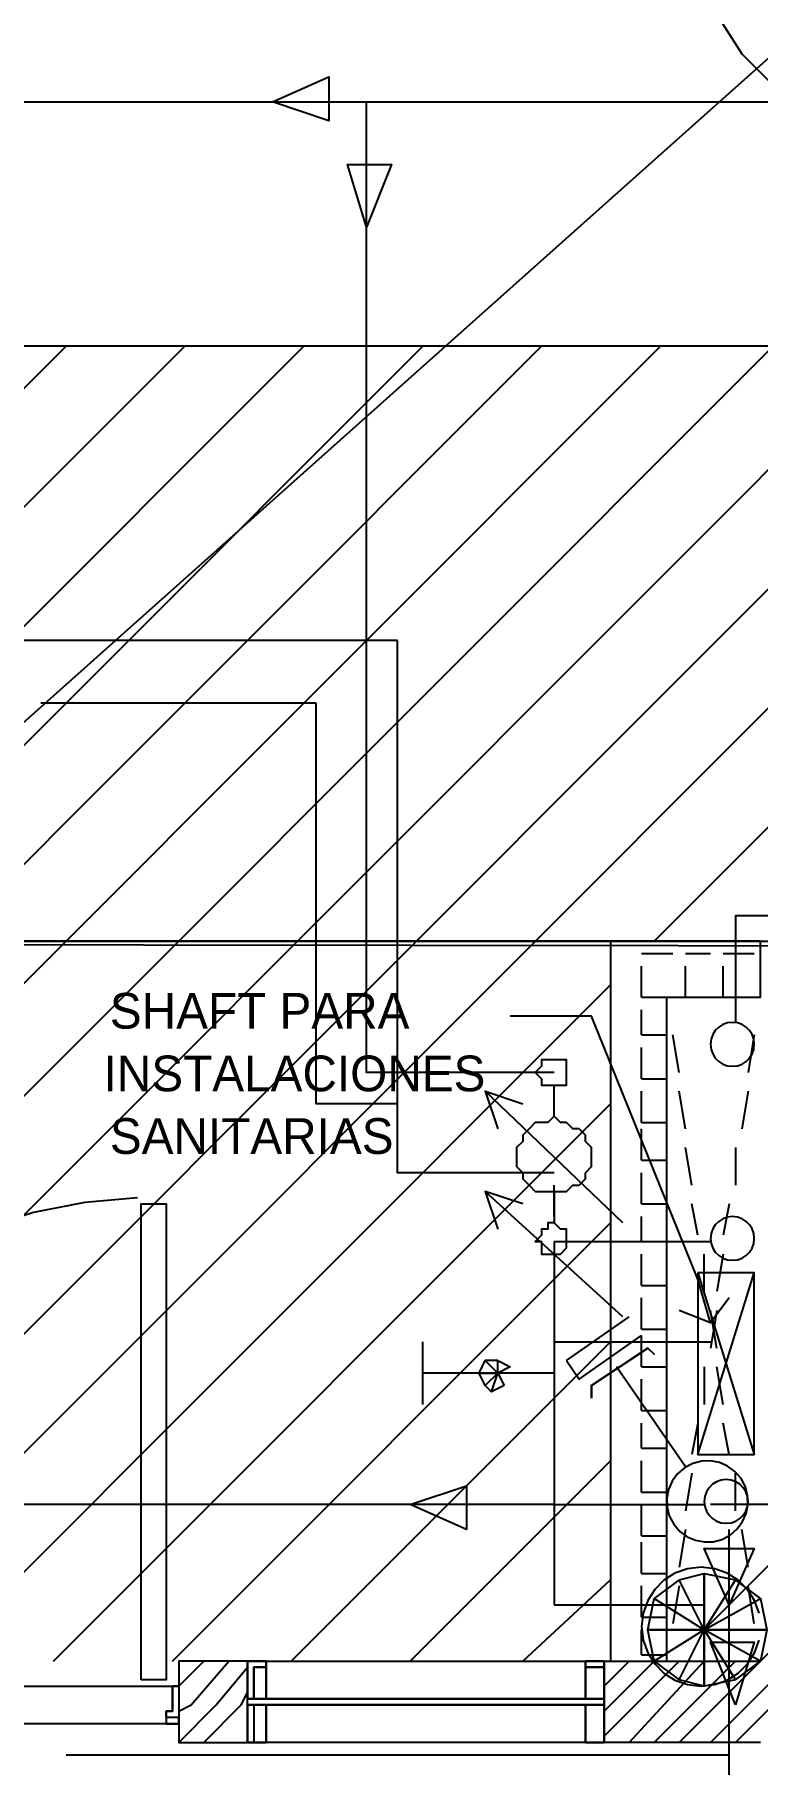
# Model space of a CAD drawing. Header units: metres. Extents: x 1 to 213, y 1 to 147.
# Drawn here: x 77.011 to 78.234, y 97.044 to 99.967 of the extents above; entities that cross this region are included whole.
import ezdxf

# ---------------------------------------------------------------- set-up
doc = ezdxf.new("R2010")
doc.units = ezdxf.units.M
doc.layers.add('00-BASE-ARQUITECTURA', color=8, linetype='Continuous')
doc.layers.add('00-BASE-TEXTO', color=8, linetype='Continuous')

msp = doc.modelspace()

# ---------------------------------------------------------------- linework, layer by layer
at = {"layer": '00-BASE-ARQUITECTURA'}
for points in [[(84.6208, 98.5096), (84.6208, 100.9332), (80.5356, 100.9332), (80.5356, 99.441), (73.9528, 99.441), (73.9528, 100.9332), (70.7143, 100.912), (70.7143, 100.0442)], [(84.6208, 98.4355), (84.6208, 100.9332), (80.5356, 100.9332), (80.5356, 99.441), (77.4241, 99.441), (73.9528, 99.441), (73.9528, 100.9332), (72.4394, 100.9332)], [(73.7517, 95.2394), (73.7517, 95.9167), (78.5248, 100.1712)], [(78.1619, 100.0066), (78.2075, 99.9349), (78.2673, 99.8751), (78.339, 99.8295), (78.4203, 99.8004), (78.5089, 99.7902), (78.5975, 99.8004), (78.6788, 99.8295), (78.7505, 99.8751), (78.8103, 99.9349), (78.8559, 100.0066)], [(77.8898, 97.483), (74.4925, 97.483), (74.4925, 99.9595), (73.9951, 99.9595)], [(77.4135, 99.8537), (77.5088, 99.896), (77.5088, 99.8219), (77.4135, 99.8537)], [(77.4135, 99.8537), (77.5088, 99.896), (77.5088, 99.8219), (77.4135, 99.8537)], [(71.2223, 99.8537), (84.3456, 99.8537)], [(71.2223, 99.8537), (84.3456, 99.8537)], [(74.5666, 99.8537), (84.3456, 99.8537)], [(77.8898, 98.2133), (77.5723, 98.2133), (77.5723, 99.8537)], [(77.5723, 98.2133), (77.5723, 99.8537)], [(77.5723, 98.2133), (77.5723, 99.8537)], [(77.5723, 99.642), (77.5405, 99.7479), (77.6146, 99.7479), (77.5723, 99.642)], [(77.5723, 99.642), (77.5405, 99.7479), (77.6146, 99.7479), (77.5723, 99.642)], [(74.8418, 97.2184), (77.0643, 99.441)], [(75.0429, 97.2184), (77.2654, 99.441)], [(75.2439, 97.2184), (77.4664, 99.441)], [(75.445, 97.2184), (77.6675, 99.441)], [(75.6461, 97.2184), (77.8686, 99.441)], [(75.8472, 97.2184), (78.0697, 99.441)], [(76.0377, 97.2184), (78.2602, 99.441)], [(76.2388, 97.2184), (78.4613, 99.441)], [(76.4399, 97.2184), (78.6624, 99.441)], [(76.6409, 97.2184), (78.8634, 99.441)], [(78.0591, 98.4355), (79.0645, 99.441)], [(77.6252, 98.9435), (70.9471, 98.9435)], [(77.8898, 98.0439), (77.6252, 98.0439), (77.6252, 98.9435)], [(77.4876, 98.8377), (77.0219, 98.8377)], [(77.6252, 98.1604), (77.4876, 98.1604), (77.4876, 98.8377)], [(78.62, 98.4779), (78.1967, 98.4779), (78.1967, 98.2979)], [(72.2171, 98.4355), (88.9388, 98.4355), (88.9388, 96.5835), (89.4362, 96.5835), (89.4362, 95.6839), (88.9811, 95.6839), (88.9811, 93.6519), (88.8012, 93.6519), (88.8012, 93.6836), (85.3404, 93.6836), (84.3138, 93.6836), (84.3138, 93.7048), (83.573, 93.7048), (83.573, 92.3501), (80.1652, 92.3501), (80.1652, 93.6836), (78.3766, 93.6836), (78.3766, 92.3819), (73.4554, 92.3819), (73.4554, 93.6836), (72.2277, 93.6836), (72.2171, 98.4355)], [(72.2171, 98.4355), (88.9599, 98.4355), (88.9599, 96.5835), (89.4573, 96.5835), (89.4573, 95.6839), (88.9917, 95.6839), (88.9917, 93.6413), (88.8223, 93.6413), (88.8223, 93.6836), (85.351, 93.6836), (84.3244, 93.6836), (84.3244, 93.7048), (83.5836, 93.7048), (83.5836, 92.3395), (80.1652, 92.3395), (80.1652, 93.6836), (78.3766, 93.6836), (78.3766, 92.3819), (73.4554, 92.3819), (73.4554, 93.6836), (72.2277, 93.6836), (72.2171, 98.4355)], [(72.2171, 98.4355), (88.9599, 98.4355), (88.9917, 93.6413), (88.8223, 93.6413), (88.8223, 93.6836), (85.351, 93.6836), (84.3244, 93.6836), (84.3244, 93.7048), (83.5836, 93.7048), (83.5836, 92.3395), (80.1652, 92.3395), (80.1652, 93.6836), (78.3766, 93.6836), (78.3766, 92.3819), (73.4554, 92.3819), (73.4554, 93.6836), (72.2277, 93.6836), (72.2171, 98.4355)], [(72.2171, 98.4355), (88.9599, 98.4144), (88.9599, 96.5835), (89.4573, 96.5835), (89.4573, 95.6839), (88.9917, 95.6839), (88.9917, 93.6413), (88.8223, 93.6413), (88.8223, 93.6836), (85.351, 93.6836), (83.5836, 93.7048), (83.5836, 92.3395), (80.1652, 92.3395), (80.1652, 93.6836), (78.3766, 93.6836), (78.3766, 92.3819), (73.4659, 92.3819), (73.4554, 93.6836), (72.2277, 93.6836), (72.2171, 98.4355)], [(77.985, 98.4355), (73.9845, 98.4355)], [(76.9902, 98.4355), (77.0537, 98.4355)], [(77.0854, 98.4355), (77.1489, 98.4355)], [(77.1807, 98.4355), (77.2442, 98.4355)], [(77.2759, 98.4355), (77.3394, 98.4355)], [(77.3712, 98.4355), (77.4241, 98.4355)], [(77.4558, 98.4355), (77.5194, 98.4355)], [(77.5511, 98.4355), (77.6146, 98.4355)], [(77.6464, 98.4355), (77.7098, 98.4355)], [(77.7416, 98.4355), (77.8051, 98.4355)], [(77.8369, 98.4355), (77.9004, 98.4355)], [(77.9321, 98.4355), (77.9956, 98.4355)], [(78.239, 98.4355), (77.985, 98.4355), (77.985, 97.2184), (78.0803, 97.2184), (78.0803, 98.3403), (78.239, 98.3403), (78.239, 98.4355)], [(78.0274, 98.4355), (78.0803, 98.4355)], [(78.0379, 98.4144), (78.0909, 98.4144)], [(78.112, 98.4355), (78.1755, 98.4355)], [(78.112, 98.4144), (78.1544, 98.4144)], [(78.1755, 98.4144), (78.2284, 98.4144)], [(78.2073, 98.4355), (78.2708, 98.4355)], [(78.0379, 98.3403), (78.0379, 98.3932)], [(78.112, 98.3403), (78.112, 98.3932)], [(78.1755, 98.3403), (78.1755, 98.3932)], [(76.842, 97.2184), (77.985, 98.3615)], [(78.0379, 98.3403), (78.0803, 98.3403)], [(78.1544, 97.7899), (78.1332, 97.864), (77.9533, 98.3085), (77.8157, 98.3085)], [(78.0379, 98.2768), (78.0379, 98.3191)], [(78.2284, 98.2609), (78.2275, 98.2694), (78.2247, 98.2772), (78.2203, 98.2841), (78.2146, 98.2898), (78.2077, 98.2942), (78.1999, 98.297), (78.1914, 98.298), (78.1829, 98.297), (78.1751, 98.2942), (78.1682, 98.2898), (78.1625, 98.2841), (78.1581, 98.2772), (78.1553, 98.2694), (78.1544, 98.2609), (78.1553, 98.2524), (78.1581, 98.2446), (78.1625, 98.2377), (78.1682, 98.232), (78.1751, 98.2276), (78.1829, 98.2248), (78.1914, 98.2239), (78.1999, 98.2248), (78.2077, 98.2276), (78.2146, 98.232), (78.2203, 98.2377), (78.2247, 98.2446), (78.2275, 98.2524), (78.2284, 98.2609)], [(78.0379, 98.2768), (78.0803, 98.2768)], [(78.1014, 98.2133), (78.0909, 98.2768)], [(78.2284, 98.2768), (78.2178, 98.2133)], [(77.9109, 98.2133), (77.9109, 98.2239), (77.9109, 98.2344), (77.9004, 98.2344), (77.8898, 98.2344), (77.8792, 98.2344), (77.8686, 98.2344), (77.8686, 98.2239), (77.858, 98.2133), (77.8686, 98.2027), (77.8686, 98.1921), (77.8792, 98.1921), (77.8898, 98.1921), (77.9004, 98.1921), (77.9109, 98.1921), (77.9109, 98.2027), (77.9109, 98.2133)], [(77.9109, 98.2133), (77.9109, 98.2239), (77.9109, 98.2344), (77.9004, 98.2344), (77.8898, 98.2344), (77.8792, 98.2344), (77.8686, 98.2344), (77.8686, 98.2239), (77.858, 98.2133), (77.8686, 98.2027), (77.8686, 98.1921), (77.8792, 98.1921), (77.8898, 98.1921), (77.9004, 98.1921), (77.9109, 98.1921), (77.9109, 98.2027), (77.9109, 98.2133)], [(77.9109, 98.2133), (77.9109, 98.2239), (77.9109, 98.2344), (77.9004, 98.2344), (77.8898, 98.2344), (77.8792, 98.2344), (77.8686, 98.2344), (77.8686, 98.2239), (77.858, 98.2133), (77.8686, 98.2027), (77.8686, 98.1921), (77.8792, 98.1921), (77.8898, 98.1921), (77.9004, 98.1921), (77.9109, 98.1921), (77.9109, 98.2027), (77.9109, 98.2133)], [(78.0379, 98.2027), (78.0379, 98.2556)], [(77.8898, 98.2133), (77.5723, 98.2133)], [(77.8898, 98.2133), (77.5723, 98.2133)], [(78.0062, 97.9593), (77.7734, 98.1815), (77.8369, 98.1604)], [(77.7734, 98.1815), (77.7945, 98.118)], [(78.0062, 97.9593), (77.7734, 98.1815), (77.8369, 98.1604)], [(77.7734, 98.1815), (77.7945, 98.118)], [(78.0062, 97.9593), (77.7734, 98.1815), (77.8369, 98.1604)], [(77.7734, 98.1815), (77.7945, 98.118)], [(77.8898, 98.1392), (77.8898, 98.1921)], [(77.8898, 98.1392), (77.8898, 98.1921)], [(77.8898, 98.1392), (77.8898, 98.1921)], [(78.0379, 98.2027), (78.0803, 98.2027)], [(78.0379, 98.1286), (78.0379, 98.1815)], [(78.112, 98.118), (78.1014, 98.1815)], [(78.2178, 98.1815), (78.2073, 98.118)], [(77.0431, 97.2184), (77.985, 98.1604)], [(77.9533, 98.0757), (77.9533, 98.0863), (77.9427, 98.0969), (77.9427, 98.1075), (77.9321, 98.118), (77.9215, 98.118), (77.9109, 98.1286), (77.9004, 98.1286), (77.8898, 98.1392), (77.8792, 98.1286), (77.8686, 98.1286), (77.858, 98.1286), (77.8474, 98.118), (77.8369, 98.1075), (77.8369, 98.0969), (77.8263, 98.0863), (77.8263, 98.0757), (77.8263, 98.0651), (77.8263, 98.0545), (77.8369, 98.0439), (77.8369, 98.0334), (77.8474, 98.0228), (77.858, 98.0122), (77.8686, 98.0122), (77.8792, 98.0122), (77.8898, 98.0122), (77.9004, 98.0122), (77.9109, 98.0122), (77.9215, 98.0228), (77.9321, 98.0228), (77.9427, 98.0334), (77.9427, 98.0439), (77.9533, 98.0545), (77.9533, 98.0757)], [(77.9533, 98.0757), (77.9533, 98.0863), (77.9427, 98.0969), (77.9427, 98.1075), (77.9321, 98.118), (77.9215, 98.118), (77.9109, 98.1286), (77.9004, 98.1286), (77.8898, 98.1392), (77.8792, 98.1286), (77.8686, 98.1286), (77.858, 98.1286), (77.8474, 98.118), (77.8369, 98.1075), (77.8369, 98.0969), (77.8263, 98.0863), (77.8263, 98.0757), (77.8263, 98.0651), (77.8263, 98.0545), (77.8369, 98.0439), (77.8369, 98.0334), (77.8474, 98.0228), (77.858, 98.0122), (77.8686, 98.0122), (77.8792, 98.0122), (77.8898, 98.0122), (77.9004, 98.0122), (77.9109, 98.0122), (77.9215, 98.0228), (77.9321, 98.0228), (77.9427, 98.0334), (77.9427, 98.0439), (77.9533, 98.0545), (77.9533, 98.0757)], [(77.9533, 98.0757), (77.9533, 98.0863), (77.9427, 98.0969), (77.9427, 98.1075), (77.9321, 98.118), (77.9215, 98.118), (77.9109, 98.1286), (77.9004, 98.1286), (77.8898, 98.1392), (77.8792, 98.1286), (77.8686, 98.1286), (77.858, 98.1286), (77.8474, 98.118), (77.8369, 98.1075), (77.8369, 98.0969), (77.8263, 98.0863), (77.8263, 98.0757), (77.8263, 98.0651), (77.8263, 98.0545), (77.8369, 98.0439), (77.8369, 98.0334), (77.8474, 98.0228), (77.858, 98.0122), (77.8686, 98.0122), (77.8792, 98.0122), (77.8898, 98.0122), (77.9004, 98.0122), (77.9109, 98.0122), (77.9215, 98.0228), (77.9321, 98.0228), (77.9427, 98.0334), (77.9427, 98.0439), (77.9533, 98.0545), (77.9533, 98.0757)], [(78.0379, 98.1286), (78.0803, 98.1286)], [(78.0379, 98.0651), (78.0379, 98.118)], [(78.0379, 98.0651), (78.0803, 98.0651)], [(78.1226, 98.0228), (78.112, 98.0863)], [(78.1967, 98.0863), (78.1967, 98.0228)], [(78.0379, 97.991), (78.0379, 98.0439)], [(77.1852, 98.0013), (77.0962, 97.9938), (77.0092, 97.9764), (76.9251, 97.9495), (76.8447, 97.9134), (76.7687, 97.8685), (76.6979, 97.8151), (76.633, 97.7536), (76.5755, 97.6851), (76.5265, 97.6112), (76.4863, 97.5326), (76.4551, 97.4502), (76.4334, 97.3646), (76.4213, 97.2768), (76.4191, 97.1874)], [(77.8369, 97.991), (77.7734, 98.0122), (77.7945, 97.9487)], [(78.0062, 97.8005), (77.7734, 98.0122)], [(77.8898, 97.9699), (77.8898, 98.0228)], [(77.8898, 98.0122), (77.8898, 97.9593)], [(77.8898, 98.0122), (77.8898, 97.9593)], [(77.8898, 98.0122), (77.8898, 97.9593)], [(78.0379, 97.991), (78.0803, 97.991)], [(78.1332, 97.9381), (78.1226, 97.991)], [(78.1861, 97.991), (78.1755, 97.9381)], [(77.2442, 97.2184), (77.985, 97.9593)], [(77.9109, 97.9275), (77.9109, 97.9381), (77.9109, 97.9487), (77.9004, 97.9487), (77.8898, 97.9593), (77.8792, 97.9593), (77.8792, 97.9487), (77.8686, 97.9487), (77.8686, 97.9381), (77.858, 97.9275), (77.8686, 97.9275), (77.8686, 97.9169), (77.8686, 97.9064), (77.8792, 97.9064), (77.8898, 97.9064), (77.9004, 97.9064), (77.9109, 97.9169), (77.9109, 97.9275)], [(77.9109, 97.9275), (77.9109, 97.9381), (77.9109, 97.9487), (77.9004, 97.9487), (77.8898, 97.9593), (77.8792, 97.9593), (77.8792, 97.9487), (77.8686, 97.9487), (77.8686, 97.9381), (77.858, 97.9275), (77.8686, 97.9275), (77.8686, 97.9169), (77.8686, 97.9064), (77.8792, 97.9064), (77.8898, 97.9064), (77.9004, 97.9064), (77.9109, 97.9169), (77.9109, 97.9275)], [(77.9109, 97.9275), (77.9109, 97.9381), (77.9109, 97.9487), (77.9004, 97.9487), (77.8898, 97.9593), (77.8792, 97.9593), (77.8792, 97.9487), (77.8686, 97.9487), (77.8686, 97.9381), (77.858, 97.9275), (77.8686, 97.9275), (77.8686, 97.9169), (77.8686, 97.9064), (77.8792, 97.9064), (77.8898, 97.9064), (77.9004, 97.9064), (77.9109, 97.9169), (77.9109, 97.9275)], [(78.0379, 97.9275), (78.0379, 97.9699)], [(78.2284, 97.9328), (78.2275, 97.9413), (78.2247, 97.9491), (78.2203, 97.956), (78.2146, 97.9617), (78.2077, 97.9661), (78.1999, 97.9689), (78.1914, 97.9699), (78.1829, 97.9689), (78.1751, 97.9661), (78.1682, 97.9617), (78.1625, 97.956), (78.1581, 97.9491), (78.1553, 97.9413), (78.1544, 97.9328), (78.1553, 97.9243), (78.1581, 97.9165), (78.1625, 97.9097), (78.1682, 97.9039), (78.1751, 97.8995), (78.1829, 97.8968), (78.1914, 97.8958), (78.1999, 97.8968), (78.2077, 97.8995), (78.2146, 97.9039), (78.2203, 97.9097), (78.2247, 97.9165), (78.2275, 97.9243), (78.2284, 97.9328)], [(77.8898, 97.9275), (78.1544, 97.9275)], [(77.8898, 97.9275), (77.8898, 97.483)], [(78.0379, 97.9275), (78.0803, 97.9275)], [(78.0379, 97.8535), (78.0379, 97.9064)], [(78.1438, 97.8429), (78.1438, 97.9064)], [(78.1755, 97.9064), (78.1649, 97.8429)], [(78.1332, 97.5677), (78.2284, 97.8746)], [(78.1332, 97.8746), (78.2284, 97.5677)], [(77.8898, 97.8429), (77.8898, 97.7899)], [(78.0379, 97.8535), (78.0803, 97.8535)], [(78.0379, 97.7794), (78.0379, 97.8323)], [(78.1861, 97.8323), (78.1544, 97.7899), (78.1014, 97.8111)], [(77.9109, 97.7264), (78.0168, 97.8005)], [(78.1649, 97.7476), (78.1544, 97.8111)], [(78.1649, 97.8111), (78.1544, 97.7476)], [(77.9109, 97.7264), (77.9321, 97.6947), (78.0379, 97.7688)], [(78.0379, 97.7794), (78.0803, 97.7794)], [(78.0379, 97.7159), (78.0379, 97.7688)], [(77.4453, 97.2184), (77.985, 97.7582)], [(77.6675, 97.6524), (77.6675, 97.7582)], [(77.8898, 97.7582), (78.1544, 97.7582)], [(77.8898, 97.7582), (77.8898, 97.3137)], [(77.9533, 97.6629), (77.9533, 97.6841), (78.0485, 97.7476), (78.0591, 97.737), (78.0485, 97.7476), (77.9533, 97.6841), (77.9533, 97.6629)], [(77.7628, 97.7053), (77.7734, 97.7264), (77.7945, 97.7053), (77.7628, 97.7053)], [(77.7734, 97.7264), (77.7945, 97.7053), (77.7945, 97.7264), (77.7734, 97.7264)], [(77.7945, 97.7053), (77.7945, 97.7264), (77.8157, 97.7159), (77.7945, 97.7053)], [(78.112, 97.5465), (77.9956, 97.7159)], [(78.0379, 97.7159), (78.0803, 97.7159)], [(78.1438, 97.7159), (78.1438, 97.6524)], [(78.1755, 97.6524), (78.1649, 97.7159)], [(77.8898, 97.7053), (77.6675, 97.7053)], [(77.7945, 97.7053), (77.7734, 97.6841), (77.7628, 97.7053), (77.7945, 97.7053)], [(77.7839, 97.6735), (77.7945, 97.7053), (77.7734, 97.6841), (77.7839, 97.6735)], [(77.8051, 97.6841), (77.7839, 97.6735), (77.7945, 97.7053), (77.8051, 97.6841)], [(78.0379, 97.6418), (78.0379, 97.6947)], [(78.5248, 97.6524), (78.1438, 97.2714)], [(78.0379, 97.6418), (78.0803, 97.6418)], [(78.0379, 97.5783), (78.0379, 97.6206)], [(78.1332, 97.6206), (78.1226, 97.5677)], [(78.1861, 97.5677), (78.1755, 97.6206)], [(78.0379, 97.5783), (78.0803, 97.5783)], [(77.6464, 97.2184), (77.985, 97.5571)], [(78.0379, 97.5042), (78.0379, 97.5571)], [(78.1876, 97.4313), (78.1996, 97.4417), (78.2087, 97.4541), (78.2148, 97.468), (78.2176, 97.4828), (78.2172, 97.4979), (78.2134, 97.5128), (78.206, 97.5269), (78.1957, 97.5389), (78.1833, 97.548), (78.1694, 97.554), (78.1546, 97.5569), (78.1395, 97.5565), (78.1246, 97.5526), (78.1105, 97.5453), (78.0985, 97.535), (78.0894, 97.5226), (78.0833, 97.5087), (78.0805, 97.4939), (78.0809, 97.4788), (78.0847, 97.4639), (78.0921, 97.4498), (78.1024, 97.4377), (78.1148, 97.4286), (78.1287, 97.4226), (78.1435, 97.4198), (78.1586, 97.4202), (78.1735, 97.424), (78.1876, 97.4313)], [(78.1226, 97.5359), (78.112, 97.4724)], [(78.1967, 97.4724), (78.1967, 97.5359)], [(77.6464, 97.483), (77.7416, 97.5148), (77.7416, 97.4407), (77.6464, 97.483)], [(78.0379, 97.5042), (78.0803, 97.5042)], [(78.2179, 97.4883), (78.2169, 97.4968), (78.2141, 97.5046), (78.2097, 97.5115), (78.204, 97.5172), (78.1971, 97.5216), (78.1893, 97.5244), (78.1808, 97.5254), (78.1723, 97.5244), (78.1645, 97.5216), (78.1576, 97.5172), (78.1519, 97.5115), (78.1475, 97.5046), (78.1448, 97.4968), (78.1438, 97.4883), (78.1448, 97.4798), (78.1475, 97.472), (78.1519, 97.4652), (78.1576, 97.4594), (78.1645, 97.455), (78.1723, 97.4523), (78.1808, 97.4513), (78.1893, 97.4523), (78.1971, 97.455), (78.204, 97.4594), (78.2097, 97.4652), (78.2141, 97.472), (78.2169, 97.4798), (78.2179, 97.4883)], [(77.8898, 97.483), (78.1438, 97.483)], [(78.0379, 97.4301), (78.0379, 97.483)], [(78.7893, 96.4141), (78.7893, 97.483), (78.1544, 97.483)], [(78.0379, 97.4301), (78.0803, 97.4301)], [(78.0379, 97.3666), (78.0379, 97.4195)], [(78.112, 97.4407), (78.1014, 97.3772)], [(78.1861, 97.0068), (78.1861, 97.4407)], [(78.2178, 97.3772), (78.2073, 97.4407)], [(78.1014, 97.0809), (78.4189, 97.3984)], [(78.1861, 97.3137), (78.1438, 97.4089), (78.2284, 97.4089), (78.1861, 97.3137)], [(78.2364, 97.2997), (78.2288, 97.3209), (78.2169, 97.3395), (78.2014, 97.3551), (78.1827, 97.367), (78.1615, 97.3745), (78.1385, 97.3772), (78.1154, 97.3745), (78.0943, 97.367), (78.0756, 97.3551), (78.06, 97.3395), (78.0481, 97.3209), (78.0406, 97.2997), (78.0379, 97.2767)], [(78.0379, 97.3666), (78.0803, 97.3666)], [(78.1438, 97.2714), (78.1014, 97.356), (78.1438, 97.3666), (78.1438, 97.2714)], [(78.1438, 97.3666), (78.1967, 97.356), (78.1438, 97.2714), (78.1438, 97.3666)], [(77.8369, 97.2184), (77.985, 97.356)], [(78.0379, 97.2925), (78.0379, 97.3455)], [(78.0591, 97.3243), (78.1438, 97.2714), (78.1014, 97.356), (78.0591, 97.3243)], [(78.1014, 97.3455), (78.0909, 97.2819)], [(78.1967, 97.356), (78.1438, 97.2714), (78.239, 97.3243), (78.1967, 97.356)], [(78.1544, 97.0809), (78.4189, 97.3455)], [(78.2284, 97.2819), (78.2178, 97.3455)], [(77.8898, 97.3137), (78.1438, 97.3137)], [(78.0485, 97.2714), (78.0591, 97.3243), (78.1438, 97.2714), (78.0485, 97.2714)], [(78.1438, 97.2714), (78.239, 97.3243), (78.2496, 97.2714), (78.1438, 97.2714)], [(78.0379, 97.2925), (78.0803, 97.2925)], [(78.0379, 97.2767), (78.0406, 97.2536), (78.0481, 97.2324), (78.06, 97.2138), (78.0756, 97.1982), (78.0943, 97.1863), (78.1154, 97.1788), (78.1385, 97.1761), (78.1615, 97.1788), (78.1827, 97.1863), (78.2014, 97.1982), (78.2169, 97.2138), (78.2288, 97.2324), (78.2364, 97.2536)], [(78.0379, 97.229), (78.0379, 97.2714)], [(78.1438, 97.2714), (78.0591, 97.2184), (78.0485, 97.2714), (78.1438, 97.2714)], [(78.1014, 97.1867), (78.1438, 97.2714), (78.0591, 97.2184), (78.1014, 97.1867)], [(78.1438, 97.1761), (78.1014, 97.1867), (78.1438, 97.2714), (78.1438, 97.1761)], [(78.2496, 97.2714), (78.239, 97.2184), (78.1438, 97.2714), (78.2496, 97.2714)], [(78.239, 97.2184), (78.1438, 97.2714), (78.1967, 97.1867), (78.239, 97.2184)], [(78.1438, 97.2714), (78.1967, 97.1867), (78.1438, 97.1761), (78.1438, 97.2714)], [(78.1861, 97.0174), (78.1861, 97.2714)], [(78.1967, 97.1444), (78.1544, 97.2502), (78.2284, 97.2502), (78.1967, 97.1444)], [(77.2548, 97.1761), (77.2971, 97.2184)], [(77.2548, 97.1338), (77.2759, 97.1444), (77.3394, 97.2184)], [(77.9744, 97.1761), (78.0168, 97.2184)], [(77.9744, 97.1338), (78.0591, 97.2184)], [(77.9744, 97.0915), (78.1014, 97.2184)], [(78.239, 97.0809), (77.9744, 97.0809), (77.9744, 97.2184), (78.239, 97.2184)], [(78.0168, 97.0809), (78.1438, 97.2184)], [(78.0379, 97.229), (78.0803, 97.229)], [(78.0591, 97.0809), (78.1967, 97.2184)], [(77.2548, 97.0809), (77.3183, 97.1444), (77.3712, 97.2079)], [(77.2548, 97.1761), (77.2442, 97.1761), (77.2442, 97.1338), (77.2336, 97.1338), (77.2336, 97.1126), (77.2548, 97.1126), (77.2548, 97.1232), (77.2442, 97.1232), (77.2336, 97.1232), (77.2336, 97.1338), (77.2442, 97.1338), (77.2442, 97.1761), (77.2548, 97.1761)], [(77.2971, 97.0809), (77.3606, 97.1444), (77.3712, 97.1655)], [(78.1967, 97.0809), (78.2602, 97.1444)], [(78.1861, 97.0597), (77.0643, 97.0597)]]:
    msp.add_lwpolyline(points, dxfattribs=at)
for points in [[(77.1913, 97.1867), (77.1913, 97.991), (77.2336, 97.991), (77.2336, 97.1867)], [(78.1332, 97.8746), (78.1332, 97.5677), (78.2284, 97.5677), (78.2284, 97.8746)], [(77.3712, 97.0809), (77.3712, 97.2184), (77.2548, 97.2184), (77.2548, 97.0809)], [(77.9744, 97.2184), (77.9744, 97.1549), (77.3712, 97.1549), (77.3712, 97.2184)], [(77.3712, 97.2184), (77.3712, 97.1549), (77.4029, 97.1549), (77.4029, 97.2184)], [(77.4029, 97.2184), (77.4029, 97.1549), (77.3712, 97.1549), (77.3712, 97.2184)], [(77.9427, 97.2184), (77.9427, 97.1549), (77.9744, 97.1549), (77.9744, 97.2184)], [(77.9744, 97.2184), (77.9744, 97.1549), (77.9427, 97.1549), (77.9427, 97.2184)], [(77.3818, 97.2079), (77.3818, 97.1549), (77.4029, 97.1549), (77.4029, 97.2079)], [(77.4029, 97.2079), (77.4029, 97.1549), (77.3818, 97.1549), (77.3818, 97.2079)], [(77.9427, 97.2079), (77.9427, 97.1549), (77.9744, 97.1549), (77.9744, 97.2079)], [(77.9744, 97.2079), (77.9744, 97.1549), (77.9427, 97.1549), (77.9427, 97.2079)], [(77.2548, 97.1761), (77.2548, 97.1126), (76.4081, 97.1126), (76.4081, 97.1761)], [(77.9744, 97.1549), (77.9744, 97.1444), (77.3712, 97.1444), (77.3712, 97.1549)], [(77.9744, 97.1444), (77.9744, 97.0809), (77.3712, 97.0809), (77.3712, 97.1444)], [(77.3712, 97.1444), (77.3712, 97.0809), (77.4029, 97.0809), (77.4029, 97.1444)], [(77.4029, 97.1444), (77.4029, 97.0809), (77.3712, 97.0809), (77.3712, 97.1444)], [(77.3818, 97.1444), (77.3818, 97.0809), (77.4029, 97.0809), (77.4029, 97.1444)], [(77.4029, 97.1444), (77.3818, 97.1444), (77.3818, 97.0809), (77.4029, 97.0809)], [(77.9427, 97.1444), (77.9744, 97.1444), (77.9744, 97.0809), (77.9427, 97.0809)], [(77.9427, 97.1444), (77.9427, 97.0809), (77.9744, 97.0809), (77.9744, 97.1444)], [(77.9744, 97.1444), (77.9427, 97.1444), (77.9427, 97.0809), (77.9744, 97.0809)], [(77.9744, 97.1444), (77.9744, 97.0809), (77.9427, 97.0809), (77.9427, 97.1444)]]:
    msp.add_lwpolyline(points, close=True, dxfattribs=at)

# ---------------------------------------------------------------- texts
at = {"layer": '00-BASE-TEXTO'}
for s, p in [('SHAFT PARA', (77.1384, 98.2874)), ('INSTALACIONES', (77.1278, 98.1815)), ('SANITARIAS', (77.1384, 98.0757))]:
    msp.add_text(s, height=0.06035, dxfattribs=at).set_placement(p)

doc.saveas('drawing.dxf')
